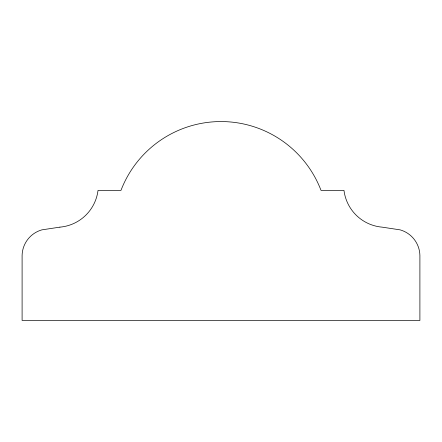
<?xml version="1.0" encoding="UTF-8"?>
<svg xmlns="http://www.w3.org/2000/svg" width="442" height="442" viewBox="0 0 442 442"><rect width="100%" height="100%" fill="white"/><g stroke="black" fill="none" stroke-linecap="round" stroke-linejoin="round"><path stroke-width="0.66" d="M59.902 227.144L41.891 229.857A27.189 27.189 0 0 0 22.1 255.426L22.1 320.45L419.9 320.45L419.9 255.426A27.189 27.189 0 0 0 400.109 229.857L382.098 227.144A42.062 42.062 0 0 1 343.987 190.403L321.036 190.403A107.102 107.102 0 0 0 120.964 190.403L98.014 190.403A42.062 42.062 0 0 1 59.902 227.144"/></g></svg>
